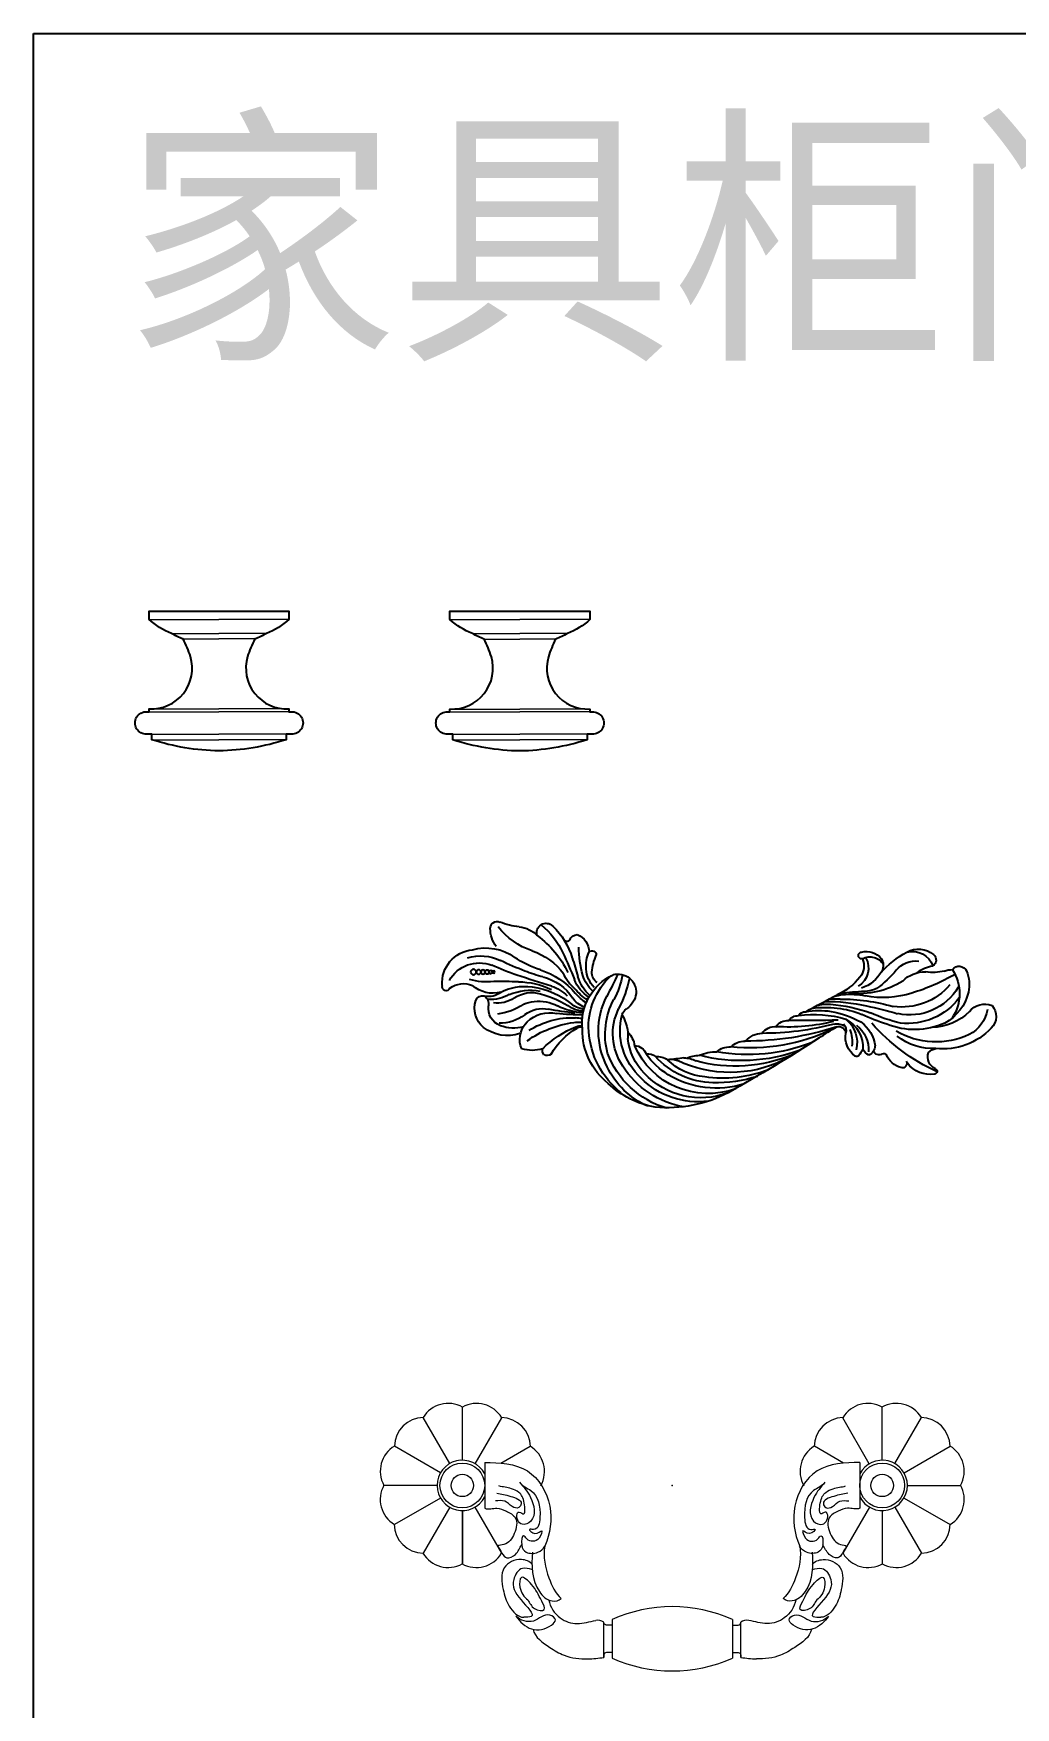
# Model space of a CAD drawing. Header units: millimetres. Extents: x -159345 to -158169, y -77510 to -76933.
# Drawn here: x -159344.5 to -159169.1, y -77232.6 to -76933.3 of the extents above; entities that cross this region are included whole.
import ezdxf

# ---------------------------------------------------------------- set-up
doc = ezdxf.new("R2010")
doc.units = ezdxf.units.MM
doc.header["$LTSCALE"] = 2
doc.header["$MEASUREMENT"] = 0
doc.layers.get('0').update_dxf_attribs({"linetype": 'CONTINUOUS'})
for name, color, linetype, lineweight in [('填充线', 250, 'CONTINUOUS', 0), ('墙体线', 44, 'CONTINUOUS', 0), ('标注', 7, 'CONTINUOUS', 25)]:
    doc.layers.add(name, color=color, linetype=linetype, lineweight=lineweight)
doc.layers.add('外框线', color=50, linetype='CONTINUOUS')
doc.styles.add('HZ', font='simfang.ttf')

# ---------------------------------------------------------------- blocks, each defined once
blk = doc.blocks.new('A$C399256EA')
at = {"color": 0, "lineweight": 0}
for p, q in [((-39.75, 3.9), (-44.5, 12.12)), ((-37.5, 4.5), (-37.5, 14)), ((-35.2, 3.87), (-30.46, 12.1)), ((35.2, 3.87), (30.46, 12.1)), ((37.5, 4.5), (37.5, 14)), ((39.75, 3.9), (44.5, 12.12)), ((-41.4, 2.25), (-49.62, 7)), ((-30.61, 3.98), (-25.38, 7)), ((30.61, 3.98), (25.38, 7)), ((41.4, 2.25), (49.62, 7)), ((-33.5, 4.09), (-33.5, -4.09)), ((33.5, 4.09), (33.5, -4.09)), ((-42, 0), (-51.5, 0)), ((-33.6, 2.25), (-33.5, 2.31)), ((33.6, 2.25), (33.5, 2.31)), ((33.58, 2.2), (33.5, 2.25)), ((42, 0), (51.5, 0)), ((-41.4, -2.25), (-49.62, -7)), ((41.4, -2.25), (49.62, -7)), ((-39.75, -3.9), (-44.5, -12.12)), ((-37.55, -4.5), (-37.55, -14)), ((-37.5, -4.5), (-37.5, -14)), ((-35.25, -3.9), (-30.5, -12.12)), ((35.25, -3.9), (30.5, -12.12)), ((37.5, -4.5), (37.5, -14)), ((39.75, -3.9), (44.5, -12.12)), ((-10.75, -23.96), (-10.75, -30.86)), ((10.75, -23.96), (10.75, -30.86))]:
    blk.add_line(p, q, dxfattribs=at)
at = {"lineweight": 0, "ltscale": 3}
for p, q in [((-12.25, -30.75), (-12.25, -24.46)), ((12.25, -30.75), (12.25, -24.46))]:
    blk.add_line(p, q, dxfattribs=at)
at = {"color": 0, "lineweight": 0}
for points in [[(-10.75, -24.96), (-11.75, -24.96, -0.414214), (-12.25, -24.46), (-12.25, -24.46)], [(10.75, -24.96), (11.75, -24.96, 0.414214), (12.25, -24.46), (12.25, -24.46)], [(-10.75, -29.86, 0.069026), (-10.75, -29.86), (-11.75, -29.86, 0.414214), (-12.25, -30.36), (-12.25, -30.75)], [(10.75, -29.86, -0.069026), (10.75, -29.86), (11.75, -29.86, -0.414214), (12.25, -30.36), (12.25, -30.75)]]:
    blk.add_lwpolyline(points, format="xyb", dxfattribs=at)
at = {"color": 252, "lineweight": 0}
for centre in [(-37.5, 0), (37.5, 0)]:
    blk.add_circle(centre, 4, dxfattribs=at)
at = {"color": 254, "lineweight": 0}
for centre in [(-37.5, 0), (37.5, 0)]:
    blk.add_circle(centre, 2, dxfattribs=at)
at = {"color": 0, "lineweight": 0}
for centre, radius, start, end in [((-44.4, 6.93), 5.22, 90.5723, 179.2071), ((-40.01, 9.45), 5.22, 60.5723, 149.2071), ((-34.95, 9.44), 5.22, 30.5723, 119.2071), ((-30.57, 6.9), 5.22, 0.5723, 89.2071), ((30.57, 6.9), 5.22, 90.7929, 179.4277), ((34.95, 9.44), 5.22, 60.7929, 149.4277), ((40.01, 9.45), 5.22, 30.7929, 119.4277), ((44.4, 6.93), 5.22, 0.7929, 89.4277), ((-46.94, 2.55), 5.22, 120.5723, 209.2071), ((-28.05, 2.51), 5.22, 330.5723, 59.2071), ((28.05, 2.51), 5.22, 120.7929, 209.4277), ((46.94, 2.55), 5.22, 330.7929, 59.4277), ((-37.5, 0), 4.5, 27.266, 332.734), ((37.5, 0), 4.5, 207.266, 152.734), ((-46.95, -2.51), 5.22, 150.5723, 239.2071), ((46.95, -2.51), 5.22, 300.7929, 29.4277), ((-44.43, -6.9), 5.22, 180.5723, 269.2071), ((44.43, -6.9), 5.22, 270.7929, 359.4277), ((-40.05, -9.44), 5.22, 210.5723, 299.2071), ((-34.99, -9.45), 5.22, 240.5723, 329.2071), ((34.99, -9.45), 5.22, 210.7929, 299.4277), ((40.05, -9.44), 5.22, 240.7929, 329.4277)]:
    blk.add_arc(centre, radius, start, end, dxfattribs=at)
at = {"lineweight": 0, "ltscale": 3}
for centre, radius, start, end in [((0, -48), 26.33, 65.9013, 114.0987), ((-13.32, -25.77), 1.69, 50.7295, 101.9235), ((13.32, -25.77), 1.69, 78.0765, 129.2705), ((-15.18, -13.79), 17.2, 270.4544, 279.8031), ((0, -6.83), 26.33, 245.9013, 294.0987), ((15.18, -13.79), 17.2, 260.1969, 269.5456)]:
    blk.add_arc(centre, radius, start, end, dxfattribs=at)
at = {"color": 0, "lineweight": 0}
for points, start_tangent, end_tangent in [([(-33.5, 4.09), (-25.88, 2.58), (-21.89, -3.69), (-22.76, -10.83)], (0.999995, -0.003155), (-0.397724, -0.917505)), ([(33.5, 4.09), (25.88, 2.58), (21.89, -3.69), (22.76, -10.83)], (-0.999995, -0.003155), (0.397724, -0.917505)), ([(-27.28, 0.56), (-25.32, -2.15), (-25.26, -6.36), (-26.84, -6.95), (-27.7, -5.06), (-27.52, -4.79), (-26.7, -5.07), (-26.44, -3.16), (-27.43, -1.24), (-28.74, -0.58), (-30.96, -0.09)], (0.673911, -0.738813), (-0.957118, 0.289698)), ([(-27.28, 0.56), (-25.25, -0.92), (-23.64, -5.75), (-24.78, -7.86), (-25.51, -7.86), (-24.53, -8.59), (-23.32, -8.1), (-23.8, -9.4), (-25.99, -9.56), (-26.56, -9), (-26.89, -10.62), (-26.08, -11.92), (-24.01, -11.95), (-22.75, -10.86)], (0.553717, -0.832705), (0.467181, 0.884162)), ([(27.28, 0.56), (25.25, -0.92), (23.64, -5.75), (24.78, -7.86), (25.51, -7.86), (24.53, -8.59), (23.32, -8.1), (23.8, -9.4), (25.99, -9.56), (26.56, -9), (26.89, -10.62), (26.08, -11.92), (24.01, -11.95), (22.75, -10.86)], (-0.553717, -0.832705), (-0.467181, 0.884162)), ([(27.28, 0.56), (25.32, -2.15), (25.26, -6.36), (26.84, -6.95), (27.7, -5.06), (27.52, -4.79), (26.7, -5.07), (26.44, -3.16), (27.43, -1.24), (28.74, -0.58), (30.96, -0.09)], (-0.673911, -0.738813), (0.957118, 0.289698)), ([(-31.36, -1.39), (-28.86, -1.95), (-26.99, -3.27), (-27.42, -3.95), (-28.61, -3.77), (-29.93, -2.83), (-31.55, -2.77)], (0.992295, -0.123896), (-0.998278, -0.05866)), ([(31.36, -1.39), (28.86, -1.95), (26.99, -3.27), (27.42, -3.95), (28.61, -3.77), (29.93, -2.83), (31.55, -2.77)], (-0.992295, -0.123896), (0.998278, -0.05866)), ([(-33.5, -4.09), (-31.33, -4.09), (-29.64, -4.6), (-28.05, -5.77), (-28.22, -8.62), (-30.07, -10.55), (-31.2, -10.92)], (0.936462, -0.35077), (-0.693523, -0.720435)), ([(33.5, -4.09), (31.33, -4.09), (29.64, -4.6), (28.05, -5.77), (28.22, -8.62), (30.07, -10.55), (31.2, -10.92)], (-0.936462, -0.35077), (0.693523, -0.720435)), ([(-31.2, -10.92), (-29.56, -12.92), (-28.01, -12.33), (-26.89, -10.62)], (0.69098, -0.722874), (0.579184, 0.815197)), ([(-24.97, -11.95), (-23.74, -18.97), (-21.44, -20.65), (-19.82, -20.24)], (-0.087675, -0.996149), (0.78317, 0.621808)), ([(-22.76, -10.83), (-22.02, -16.54), (-19.82, -20.24)], (-0.1843, -0.98287), (0.737535, -0.675309)), ([(22.76, -10.83), (22.02, -16.54), (19.82, -20.24)], (0.1843, -0.98287), (-0.737535, -0.675309)), ([(24.97, -11.95), (23.74, -18.97), (21.44, -20.65), (19.82, -20.24)], (0.087675, -0.996149), (-0.78317, 0.621808)), ([(31.2, -10.92), (29.56, -12.92), (28.01, -12.33), (26.89, -10.62)], (-0.69098, -0.722874), (-0.579184, 0.815197)), ([(-24.97, -14.13), (-26.93, -13.25), (-30, -14.73), (-30.2, -18.61), (-29.12, -21.59), (-26.53, -23.56)], (-0.652977, 0.757378), (0.999874, 0.015855)), ([(-25.06, -15.03), (-26.74, -14.83), (-28.32, -16.81), (-27.01, -20.47), (-25.19, -23.42), (-26.53, -23.56)], (-0.979887, 0.199555), (-0.993667, -0.112363)), ([(25.06, -15.03), (26.74, -14.83), (28.32, -16.81), (27.01, -20.47), (25.19, -23.42), (26.53, -23.56)], (0.979887, 0.199555), (0.993667, -0.112363)), ([(24.97, -14.13), (26.93, -13.25), (30, -14.73), (30.2, -18.61), (29.12, -21.59), (26.53, -23.56)], (0.652977, 0.757378), (-0.999874, 0.015855)), ([(-25.81, -20.48), (-27.21, -18.19), (-26.96, -16.47), (-25.17, -17.68), (-23.32, -20.67), (-22.87, -22.2), (-24.6, -22.01), (-25.81, -20.48)], (-0.759627, 0.650359), (-0.616742, 0.787166)), ([(25.81, -20.48), (27.21, -18.19), (26.96, -16.47), (25.17, -17.68), (23.32, -20.67), (22.87, -22.2), (24.6, -22.01), (25.81, -20.48)], (0.759627, 0.650359), (0.616742, 0.787166)), ([(-22.05, -20.49), (-20.02, -23.69), (-16.98, -24.7), (-13.67, -24.12)], (0.169153, -0.98559), (0.977333, 0.211707)), ([(22.05, -20.49), (20.02, -23.69), (16.98, -24.7), (13.67, -24.12)], (-0.169153, -0.98559), (-0.977333, 0.211707)), ([(-27.93, -23.37), (-24.81, -24.24), (-21.85, -23.17), (-20.87, -24.03), (-21.57, -24.96), (-25.12, -25.66), (-27.93, -23.37)], (0.725856, -0.687847), (-0.56274, 0.826634)), ([(27.93, -23.37), (24.81, -24.24), (21.85, -23.17), (20.87, -24.03), (21.57, -24.96), (25.12, -25.66), (27.93, -23.37)], (-0.725856, -0.687847), (0.56274, 0.826634)), ([(-24.87, -25.73), (-21.88, -28.95), (-19.33, -30.36), (-15.04, -31)], (0.207458, -0.978244), (0.999767, 0.021607)), ([(24.87, -25.73), (21.88, -28.95), (19.33, -30.36), (15.04, -31)], (-0.207458, -0.978244), (-0.999767, 0.021607))]:
    blk.add_spline(points, degree=3, dxfattribs=dict(at, start_tangent=start_tangent, end_tangent=end_tangent))
at = {"lineweight": 0}
blk.add_point((0, 0), dxfattribs=at)

msp = doc.modelspace()

# ---------------------------------------------------------------- linework, layer by layer
at = {"color": 0, "extrusion": (0, 0, -1)}
for centre, major_axis, start_param, end_param in [((-159261.68, -77093.31), (-1.24, 0), -0.01123, 1.965333), ((-159257.09, -77093.26), (5.83, 0), 2.524318, 3.130363), ((-159251.23, -77085.4), (12.87, 0), 1.904541, 2.492482), ((-159256.5, -77081.11), (12.23, 0), 1.672025, 1.965333), ((-159258.26, -77098.06), (5.14, 0), -1.469568, -0.753949), ((-159252.92, -77094.06), (-1.69, 0), -0.340561, 2.359053), ((-159263.53, -77103.82), (14.97, 0), -0.864357, -0.430605), ((-159261.6, -77102.53), (13.93, 0), -0.782539, -0.291492), ((-159263.73, -77105.15), (-8.51, 0), 1.289008, 2.21817), ((-159264.82, -77108.31), (-17.36, 0), 2.206447, 2.709365), ((-159249.24, -77095.06), (0.619, 0), 0.30423, 2.251017), ((-159247.28, -77095.93), (-1.54, 0), 0.375138, 1.498467), ((-159248.65, -77097.52), (-3.4, 0), 1.949437, 3.141813), ((-159228.97, -77096.7), (18.13, 0), 2.855848, 3.143782), ((-159186.43, -77101.15), (-4.23, 0), 1.056937, 2.268506), ((-159265.48, -77103.01), (-6.02, 0), -0.084086, 1.468341), ((-159264.88, -77105.42), (-6.05, 0), 0.488352, 1.95019), ((-159264.67, -77106.23), (8.15, 0), 4.424156, 5.168788), ((-159228.71, -77023.71), (-84.78, 0), -1.216083, -1.159118), ((-159234.29, -77045.53), (60.8, 0), 1.948832, 2.027195), ((-159248.02, -77083.15), (-18.88, 0), -1.252798, -0.976351), ((-159259.33, -77108.32), (11.87, 0), -1.237051, -0.639775), ((-159332.23, -77134.77), (90.56, 0), -0.430605, -0.372519), ((-159366.56, -77133.41), (-123.51, 0), 2.850101, 2.878647), ((-159239.31, -77100.13), (6.5, 0), 3.065471, 3.562498), ((-159244.72, -77098.05), (0.748, 0), 3.942114, 6.34568), ((-159234.52, -77102.11), (10.3, 0), 3.239916, 3.550222), ((-159196.54, -77098.15), (0.621, 0), 1.362247, 4.626144), ((-159199.26, -77100.41), (3.91, 0), -0.516793, 1.00861), ((-159199.53, -77100), (3.37, 0), -0.38859, 0.662835), ((-159195.74, -77100.81), (-3.44, 0), 1.319729, 2.465865), ((-159195.07, -77101.06), (2.72, 0), 4.195645, 5.771518), ((-159179.93, -77112.45), (-17.46, 0), 0.710576, 1.056937), ((-159195.06, -77099.93), (2.36, 0), -0.557671, 0.487341), ((-159186.9, -77103.48), (4.45, 0), 3.808962, 4.832959), ((-159187.5, -77101.17), (-3.83, 0), 1.30538, 2.83011), ((-159184.63, -77098.94), (-1.35, 0), 2.323186, 4.095805), ((-159267.66, -77107.13), (-4.02, 0), 0.909139, 1.971809), ((-159263.62, -77092.97), (-10.1, 0), 4.580824, 5.013902), ((-159233.53, -75128.56), (2013.15, 0), 1.582894, 1.585084), ((-159065.47, -76523.95), (619.77, 0), 1.876431, 1.886941), ((-159258.05, -77116.12), (13.53, 0), -1.558699, -1.10661), ((-159246.56, -77075.84), (-27.55, 0), -1.316386, -1.192761), ((-159257.94, -77113.04), (-13.16, 0), 1.88077, 2.459784), ((-159255.74, -77110.48), (8.95, 0), -1.316386, -0.574014), ((-159243.29, -77098.82), (7.02, 0), 2.27533, 2.762261), ((-159241.48, -77099.99), (6.87, 0), 2.157411, 2.769073), ((-159239.85, -77099.65), (7.79, 0), 2.30968, 2.839231), ((-159236.62, -77110.3), (-9.89, 0), -0.105617, 1.116265), ((-159240.15, -77099.92), (6.48, 0), 2.325941, 2.855848), ((-159240.28, -77100.2), (-5.53, 0), -0.742907, -0.076121), ((-159232.66, -77110.86), (-12.69, 0), -0.068635, 0.819984), ((-159242.63, -77101.22), (-2.15, 0), -0.983154, 0.04626), ((-159429.94, -77014.13), (-209.67, 0), 3.580299, 3.601775), ((-159240.13, -77104.68), (3.27, 0), 4.452962, 6.359845), ((-159252.93, -77099.54), (13.78, 0), 0.151183, 0.49886), ((-159261.13, -77097.39), (23.61, 0), 0.210089, 0.462282), ((-159205.53, -77095.41), (-10.97, 0), 3.804241, 4.279966), ((-159197.04, -77090.85), (-14.41, 0), 4.138365, 4.824983), ((-159198.9, -77097.73), (-6.81, 0), 3.655476, 4.36687), ((-159203.78, -77090.43), (17.04, 0), 0.667369, 0.951343), ((-159185.3, -77106.39), (5.42, 0), 3.90288, 4.745497), ((-159197.3, -77073.39), (33.53, 0), 1.024922, 1.277497), ((-159183.18, -77105.2), (-5.33, 0), 0.857478, 1.443026), ((-159183.8, -77092.81), (8.54, 0), 1.333616, 1.725003), ((-159180.48, -77104.07), (3.45, 0), 4.320344, 4.749225), ((-159187.16, -77104.96), (-8.08, 0), 2.572548, 3.735926), ((-159179.15, -77101.48), (-1.44, 0), 0.588817, 2.729468), ((-159184.25, -77103.35), (-6.89, 0), 2.771123, 3.346918), ((-159270.79, -77103.74), (-0.723, 0), 3.551408, 6.622625), ((-159262.42, -77099.57), (-5.44, 0), 4.450927, 5.453478), ((-159264.25, -77106.62), (1.31, 0), 3.461677, 4.906207), ((-159265.09, -77106.87), (1.89, 0), -0.952897, 0.139577), ((-159263.18, -77102.27), (-3.3, 0), 3.998084, 4.932478), ((-159262.96, -77099.2), (-6.98, 0), 4.196526, 4.756523), ((-159261.69, -77101.37), (5.42, 0), 0.96823, 1.695095), ((-159256.82, -77112.24), (8.74, 0), 4.185479, 4.87313), ((-159255.7, -77113.64), (9.46, 0), 4.296594, 4.891799), ((-159255.45, -77110.27), (5.59, 0), 4.109823, 4.99101), ((-159257.24, -77117.09), (13.69, 0), -1.437898, -0.850174), ((-159259.22, -77123.21), (19.31, 0), -1.292176, -0.978389), ((-159254.58, -77110.76), (7.73, 0), -1.224291, -0.793348), ((-159244.63, -77103.4), (4.3, 0), 1.909158, 2.561772), ((-159239.78, -77097.55), (10.44, 0), 2.155214, 2.452356), ((-159240.32, -77098.77), (-9.69, 0), -0.972458, -0.701494), ((-159229.34, -77111.69), (14.25, 0), 2.669301, 3.604183), ((-159240.78, -77104.49), (3.94, 0), 0.113484, 0.981405), ((-158976.77, -77513.94), (473.23, 0), 4.205363, 4.218929), ((-159201.25, -77112.28), (6.53, 0), 4.524242, 4.843933), ((-159198.83, -77113.6), (8.69, 0), 4.39761, 4.585611), ((-159199.26, -77108.34), (-3.63, 0), 1.093731, 1.519376), ((-159200.35, -77138.48), (33.18, 0), 4.7112, 4.999223), ((-159198.77, -77119.31), (-14.5, 0), 1.490845, 1.768358), ((-159191.29, -77186.78), (84, 0), 4.610967, 4.662071), ((-159192.73, -77089.71), (-16.28, 0), 4.392235, 4.90995), ((-159195.7, -77100.88), (-3.7, 0), 4.199798, 4.662071), ((-159189.4, -77096.43), (-11.16, 0), 3.832163, 4.853073), ((-159187.99, -77099), (9.97, 0), 0.518608, 1.787137), ((-159188.44, -77098.93), (11.61, 0), 0.638761, 1.6758), ((-159185.91, -77102.84), (8.62, 0), 0.225578, 1.064186), ((-159261.18, -77107.62), (-4.54, 0), -0.866128, 0.320084), ((-159259.82, -77107.58), (3.43, 0), 1.954763, 3.276209), ((-159263.36, -77097.6), (11.41, 0), 0.9759, 1.420004), ((-159261.19, -77103.23), (7.16, 0), 0.900678, 1.59252), ((-159254.79, -77111.33), (5.04, 0), 4.266385, 4.654594), ((-159253.54, -77112.69), (-5.15, 0), 0.900678, 1.773043), ((-159252.25, -77114.01), (5.74, 0), 3.928952, 4.928752), ((-159254.1, -77112.5), (6.3, 0), 4.554899, 5.242404), ((-159243.54, -77064.82), (44.68, 0), 1.66658, 1.773043), ((-159247.38, -77083.41), (25.85, 0), 1.532462, 1.71176), ((-159245.41, -77096.27), (12.41, 0), 1.645057, 2.030708), ((-159246.62, -77104.85), (3.25, 0), 1.453486, 2.163203), ((-159246.02, -77104.15), (-3.63, 0), -1.534062, -0.927128), ((-159228.59, -77112.27), (-13.8, 0), -0.247617, 0.480837), ((-159230.39, -77112.16), (-10.62, 0), -0.585255, 0.440567), ((-159227.97, -77111.59), (-11.76, 0), -0.827366, 0.251859), ((-159237.28, -77109.46), (-2.22, 0), 0.345358, 0.936408), ((-159245.84, -77112.56), (-7.53, 0), 2.614064, 3.196897), ((-159207.87, -77110.96), (-2.1, 0), 0.607234, 1.584208), ((-159206.56, -77109.67), (-1.5, 0), 0.551397, 1.572047), ((-159205.06, -77126.73), (18.4, 0), 4.560573, 5.024641), ((-159204.15, -77120.83), (-13.1, 0), 1.385764, 1.733006), ((-159203, -77124.23), (17.13, 0), 4.56786, 5.099653), ((-159202.56, -77113.67), (6.97, 0), 4.411361, 4.776872), ((-159202.55, -77134.56), (-28.75, 0), 1.5496, 1.811309), ((-159204.92, -77135.57), (-29.42, 0), 1.666377, 1.915691), ((-159205.45, -77125.77), (-18.29, 0), 1.758458, 2.069038), ((-159181.63, -77078.49), (-34.2, 0), -1.26012, -1.119868), ((-159206.88, -77161.83), (-56.84, 0), 1.768623, 1.869767), ((-159180.92, -77077.61), (-34.42, 0), -1.314354, -1.150417), ((-159184.37, -77101.22), (-10.01, 0), 3.93006, 4.674884), ((-159180.38, -77106.81), (-6.36, 0), 3.299807, 4.218077), ((-159174.56, -77110.21), (3.44, 0), 3.785286, 5.09608), ((-159175.59, -77109.02), (-3.05, 0), 2.434721, 3.9337), ((-159259.83, -77105.67), (-6.93, 0), 4.386573, 5.379641), ((-159258.78, -77105.08), (-6.18, 0), 4.41661, 5.096355), ((-159253.09, -77113.18), (4.55, 0), 2.898082, 3.928952), ((-159245.6, -77127.87), (-18.24, 0), 0.941336, 1.43938), ((-159248.41, -77122.41), (-13.38, 0), 0.969143, 1.625295), ((-159240.78, -77127.05), (-17.84, 0), 0.773139, 1.177902), ((-159240.51, -77122.35), (-13.35, 0), 0.525528, 1.029283), ((-159246.98, -77115.59), (-5.65, 0), 1.390095, 1.652454), ((-159238.28, -77019.13), (92.42, 0), 1.659616, 1.672713), ((-159246.77, -77112.79), (2.12, 0), 4.303425, 4.837032), ((-159246.61, -77112.14), (-1.29, 0), 0.921302, 1.653706), ((-159233.85, -77111.47), (12.61, 0), 2.256669, 3.153049), ((-159229.65, -77110.73), (15.7, 0), 2.251602, 3.077584), ((-159241.35, -77114.83), (4.26, 0), -0.786124, -0.134084), ((-159216.57, -77081.22), (-34.1, 0), 4.26332, 4.812401), ((-159217.09, -77063.55), (50.89, 0), 1.249734, 1.577094), ((-159214.37, -77063.2), (49.83, 0), 1.309567, 1.570557), ((-159212.13, -77113.45), (-2.63, 0), 0.56072, 1.683039), ((-159209.79, -77112.15), (-2.42, 0), 0.560392, 1.6526), ((-159209.7, -77079.22), (32.35, 0), 1.31667, 1.636939), ((-159206.58, -76951.34), (161.57, 0), 1.534703, 1.589454), ((-159143.34, -77202.2), (109.52, 0), 4.123541, 4.157783), ((-159200.99, -77112.93), (-2.61, 0), 1.373604, 2.178286), ((-159200.68, -77112.07), (1.25, 0), 4.438922, 6.259798), ((-159200.98, -77111.52), (-1.64, 0), 2.356056, 3.471291), ((-159202.93, -77113.76), (-5.55, 0), 2.260514, 3.374669), ((-159202.1, -77114.55), (5.76, 0), -1.0834, 0.073066), ((-159204.54, -77113.64), (6.27, 0), -0.372882, 0.11569), ((-159201.17, -77115.07), (5.86, 0), -0.888204, 0.055186), ((-159200.4, -77114.96), (6.25, 0), -0.938476, -0.102543), ((-159168.63, -77088.39), (-34.34, 0), -1.135802, -0.707282), ((-159187.12, -77098.95), (-12.7, 0), 4.273933, 5.114008), ((-159183.31, -77099.88), (-13.99, 0), 4.272576, 5.244809), ((-159182.07, -77103.35), (11.73, 0), 0.745069, 1.678649), ((-159255.86, -77113.94), (-1.68, 0), -0.575135, -0.198493), ((-159255.41, -77109.16), (-6.07, 0), 4.401931, 5.022847), ((-159252.53, -77115.16), (1.08, 0), 2.383958, 3.462037), ((-159228.16, -77112.18), (10.18, 0), 2.356028, 3.062995), ((-159223.99, -77108.84), (14.26, 0), 1.218492, 2.742563), ((-159237.15, -77116.45), (2.22, 0), -1.560747, -0.306742), ((-159216.87, -77085.82), (-30.64, 0), 4.329842, 4.894295), ((-159220.25, -77117.48), (-3.05, 0), 0.780262, 1.659258), ((-159351.56, -76895.86), (-265.87, 0), 4.124761, 4.196576), ((-159217.52, -77116.58), (-3.18, 0), 0.725528, 1.606734), ((-159296.96, -76941.08), (192.92, 0), 1.144138, 1.145775), ((-159214.41, -77115.51), (3.51, 0), 3.781396, 4.726939), ((-159195.18, -77112.73), (4.3, 0), 2.20145, 3.304671), ((-159196.04, -77114.31), (1.85, 0), 0.013916, 1.145573), ((-159183.73, -77104.55), (-10.46, 0), 4.674534, 5.380446), ((-159182.93, -77116.93), (-2.22, 0), 0.712312, 1.389678), ((-159252.75, -77115.07), (-1.01, 0), 3.951195, 5.302433), ((-159226.58, -77110.12), (16.37, 0), 1.86737, 2.793964), ((-159225.44, -77109.57), (-16.21, 0), -1.397742, -0.552526), ((-159234.77, -77117.82), (-2.15, 0), 1.439167, 2.25788), ((-159224.34, -77108.66), (-12.93, 0), -1.019226, -0.596839), ((-159233.3, -77119.91), (-3.79, 0), 1.541461, 2.14416), ((-159222.74, -77106.96), (-14.23, 0), -1.542957, -0.722905), ((-159234.77, -77072.14), (45.66, 0), 1.429402, 1.493327), ((-159230.55, -77119.34), (2.69, 0), 4.453057, 5.138784), ((-159223.83, -77109.81), (-10.27, 0), -1.495616, -0.765156), ((-159220.07, -77098.19), (21.28, 0), 1.10837, 2.02656), ((-159228.24, -77120.74), (-4.35, 0), 1.548862, 2.070834), ((-159225.23, -77122.71), (6.86, 0), 4.323472, 4.666013), ((-159219.15, -77092.34), (26.1, 0), 1.162455, 1.842732), ((-159218.03, -77088.23), (-29.29, 0), 4.346941, 4.971992), ((-159222.66, -77122.13), (-6.89, 0), 1.138336, 1.606544), ((-159197.45, -77115.78), (-0.45, 0), 3.789461, 5.343043), ((-159205.86, -77109.53), (11, 0), 0.52735, 0.647868), ((-159194.12, -77113.69), (-2.59, 0), -1.109156, -0.525538), ((-159193.48, -77114.98), (0.969, 0), 0.916679, 2.909334), ((-159192.64, -77116.28), (0.611, 0), 4.288403, 5.678698), ((-159188.32, -77114.3), (4.16, 0), 1.869212, 2.728699), ((-159189.27, -77117.48), (-0.787, 0), 2.528673, 5.074766), ((-159184.34, -77114.52), (5, 0), 1.405718, 2.516751), ((-159182.34, -77116.29), (-2.41, 0), -1.122171, 0.335383), ((-159228.75, -77112.03), (14.62, 0), 1.993193, 2.708426), ((-159225.78, -77110.48), (14.11, 0), 1.438988, 2.374206), ((-159225.3, -77110.17), (13.67, 0), 1.205972, 2.398038), ((-159222.49, -77105.78), (-16.4, 0), 4.405908, 5.266094), ((-159221.37, -77098.37), (-22.14, 0), 4.336132, 4.859061), ((-159222.69, -77096.95), (24.44, 0), 1.258843, 1.589043), ((-159183.6, -77118.87), (0.507, 0), -1.122171, 1.405718), ((-159230.94, -77110.29), (-15.45, 0), -1.407398, -0.788049), ((-159231.18, -77103.14), (-22.66, 0), 4.217743, 4.81309)]:
    msp.add_ellipse(centre, major_axis=major_axis, ratio=0.980769, start_param=start_param, end_param=end_param, dxfattribs=at)
for centre, major_axis in [((-159265.91, -77101.11), (-0.504, 0)), ((-159264.99, -77101.11), (0.417, 0)), ((-159264.2, -77101.11), (0.377, 0)), ((-159263.47, -77101.11), (-0.351, 0)), ((-159262.82, -77101.11), (0.3, 0)), ((-159262.3, -77101.11), (0.223, 0))]:
    msp.add_ellipse(centre, major_axis=major_axis, ratio=0.980769, dxfattribs=at)
at = {"layer": '填充线', "color": 0}
for p, q in [((-159323.87, -77038.08), (-159311.37, -77038.08)), ((-159298.87, -77038.08), (-159311.37, -77038.08)), ((-159270.12, -77038.1), (-159257.62, -77038.1)), ((-159245.12, -77038.1), (-159257.62, -77038.1)), ((-159319.86, -77040.58), (-159311.37, -77040.58)), ((-159317.77, -77041.58), (-159311.37, -77041.58)), ((-159302.87, -77040.58), (-159311.37, -77040.58)), ((-159304.96, -77041.58), (-159311.37, -77041.58)), ((-159266.11, -77040.6), (-159257.62, -77040.6)), ((-159264.02, -77041.6), (-159257.62, -77041.6)), ((-159249.12, -77040.6), (-159257.62, -77040.6)), ((-159251.22, -77041.6), (-159257.62, -77041.6)), ((-159324.47, -77054.58), (-159311.37, -77054.58)), ((-159323.85, -77054.08), (-159311.37, -77054.08)), ((-159298.88, -77054.08), (-159311.37, -77054.08)), ((-159298.26, -77054.58), (-159311.37, -77054.58)), ((-159270.72, -77054.6), (-159257.62, -77054.6)), ((-159270.11, -77054.1), (-159257.62, -77054.1)), ((-159245.13, -77054.1), (-159257.62, -77054.1)), ((-159244.52, -77054.6), (-159257.62, -77054.6)), ((-159324.47, -77058.58), (-159311.37, -77058.58)), ((-159323.37, -77059.58), (-159311.37, -77059.58)), ((-159298.26, -77058.58), (-159311.37, -77058.58)), ((-159299.37, -77059.58), (-159311.37, -77059.58)), ((-159270.72, -77058.6), (-159257.62, -77058.6)), ((-159269.62, -77059.6), (-159257.62, -77059.6)), ((-159244.52, -77058.6), (-159257.62, -77058.6)), ((-159245.62, -77059.6), (-159257.62, -77059.6))]:
    msp.add_line(p, q, dxfattribs=at)
at = {"layer": '外框线', "color": 0}
for points in [[(-159311.37, -77061.58, -0.07429), (-159323.37, -77059.58), (-159323.37, -77058.58), (-159324.26, -77058.58, -1.053977), (-159324.26, -77054.58), (-159323.85, -77054.58), (-159323.85, -77054.08, 0.515743), (-159316.46, -77044.72, 0.039934), (-159317.77, -77041.58, -0.047787), (-159319.86, -77040.58, -0.091953), (-159323.87, -77038.08), (-159323.87, -77036.58), (-159311.37, -77036.58), (-159298.87, -77036.58), (-159298.87, -77038.08, -0.091953), (-159302.87, -77040.58, -0.047787), (-159304.96, -77041.58, 0.039934), (-159306.27, -77044.72, 0.515743), (-159298.88, -77054.08), (-159298.88, -77054.58), (-159298.47, -77054.58, -1.053977), (-159298.47, -77058.58), (-159299.37, -77058.58), (-159299.37, -77059.58, -0.07429)], [(-159257.62, -77061.6, -0.07429), (-159269.62, -77059.6), (-159269.62, -77058.6), (-159270.51, -77058.6, -1.053977), (-159270.51, -77054.6), (-159270.11, -77054.6), (-159270.11, -77054.1, 0.515743), (-159262.72, -77044.75, 0.039934), (-159264.02, -77041.6, -0.047787), (-159266.11, -77040.6, -0.091953), (-159270.12, -77038.1), (-159270.12, -77036.6), (-159257.62, -77036.6), (-159245.12, -77036.6), (-159245.12, -77038.1, -0.091953), (-159249.12, -77040.6, -0.047787), (-159251.22, -77041.6, 0.039934), (-159252.52, -77044.75, 0.515743), (-159245.13, -77054.1), (-159245.13, -77054.6), (-159244.73, -77054.6, -1.053977), (-159244.73, -77058.6), (-159245.62, -77058.6), (-159245.62, -77059.6, -0.07429)]]:
    msp.add_lwpolyline(points, format="xyb", close=True, dxfattribs=at)
at = {"layer": '标注', "color": 7}
msp.add_lwpolyline([(-159344.51, -76933.35), (-158169.01, -76933.35), (-158169.01, -77510.43), (-159344.51, -77510.43)], close=True, dxfattribs=at)

# ---------------------------------------------------------------- block references
at = {"layer": '墙体线', "color": 0, "lineweight": 0}
msp.add_blockref('A$C399256EA', (-159230.4, -77192.88), dxfattribs=at)

# ---------------------------------------------------------------- texts
at = {"color": 0, "lineweight": 9, "insert": (-159328.48, -76951.97, 0), "char_height": 36, "width": 421.7808, "attachment_point": 1, "style": 'HZ'}
msp.add_mtext('{\\fSimSun|b1|i0|c134|p2;家具柜门拉手}', dxfattribs=at)

doc.saveas('drawing.dxf')
